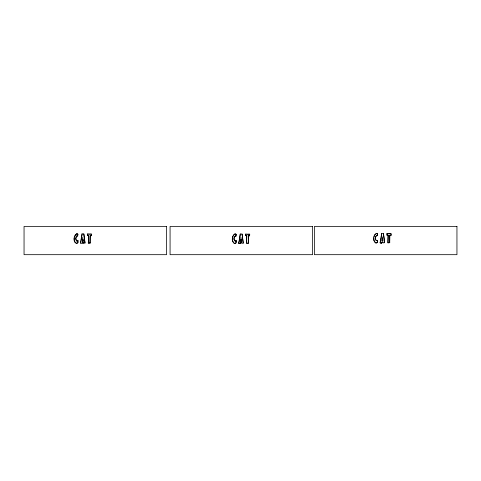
<?xml version="1.0" encoding="UTF-8"?>
<svg xmlns="http://www.w3.org/2000/svg" width="481" height="481" viewBox="0 0 481 481"><rect width="100%" height="100%" fill="white"/><g stroke="black" fill="none" stroke-linecap="round" stroke-linejoin="round"><path stroke-width="0.72" d="M88.318 243.145L88.51 235.594L88.318 243.145L89.201 243.091M246.561 243.266L246.753 235.708L246.561 243.266L247.444 243.206M387.945 242.833L388.137 235.275L387.945 242.833L388.822 242.773M76.521 243.29L77.934 242.785L77.934 240.638L77.808 242.785L77.243 243.164M235.486 243.278L236.177 242.905L236.177 240.759L235.786 243.121M376.142 242.971L377.555 242.472L377.555 240.326L377.429 242.472L376.863 242.845M90.139 235.63L90.049 243.019L90.139 235.63L90.885 235.678M248.382 235.744L248.292 243.133L248.382 235.744L249.128 235.792M389.76 235.311L389.67 242.701L389.76 235.311L390.506 235.359M74.272 238.047L74.254 240.001M232.515 238.161L232.491 240.121M373.893 237.728L374.002 240.482L375.306 242.683M91.486 234C90.951 238.534 92.19 232.768 90.554 234.067M249.729 234.115C249.194 238.648 250.433 232.882 248.797 234.181M391.113 233.682C390.572 238.215 391.817 232.449 390.181 233.748M82.053 233.91L80.459 243.097L82.209 243.344L82.323 242.526L82.209 243.344M81.986 234.578L81.65 237.373M239.37 240.602L240.296 234.025L238.702 243.212L240.452 243.458L240.56 242.64L241.696 242.628L240.434 242.64L240.326 243.458M381.271 237.055L381.68 233.592L380.086 242.779C381.788 244.57 382.233 240.969 381.704 243.025M82.473 241.276L82.672 239.376M240.716 241.39L240.909 239.49M382.1 240.957L382.293 239.057M77.543 236.009C77.718 232.816 78.445 235.419 77.321 235.876M235.167 233.958L236.249 234.313L235.912 236.129L236.123 234.313L235.672 234.049M377.633 233.88L377.164 235.696L377.633 233.88L377.05 233.616M81.127 240.488L81.548 238.101M380.856 239.574L381.168 237.782M80.994 241.137L80.459 243.097M238.702 243.212L239.231 241.258M380.345 242.129L380.748 240.169M74.453 237.019L76.034 234.199M232.696 237.133L232.996 236.177M374.08 236.7L374.38 235.744M76.497 236.309L75.872 238.792L76.683 240.867M233.399 235.335L233.82 234.746M374.783 234.902L375.198 234.313M77.808 240.638L77.507 240.921L77.934 240.638M236.051 240.759L235.75 241.041L236.177 240.759M377.429 240.326L377.134 240.608L377.555 240.326M76.605 236.045L77.243 235.828M76.978 235.882C75.409 236.808 75.108 240.241 76.942 240.981M235.221 235.997C233.844 237.103 233.532 240.127 235.185 241.095M376.599 235.564C375.24 236.67 375.042 239.31 376.304 240.548M76.527 233.934C73.437 235.48 72.811 242.364 76.647 243.29M234.77 234.049C231.77 235.642 231.181 241.678 234.385 243.332M375.655 233.88L376.154 233.616M77.098 241.023L77.633 240.921M235.341 241.137L235.876 241.041M376.719 240.704L377.26 240.608M235.486 235.949C233.513 236.405 233.243 240.855 235.468 241.137M376.87 235.516C374.952 235.991 374.699 239.959 376.563 240.662M234.764 243.404L235.612 243.278M76.401 233.934L77.05 233.844M234.644 234.049L235.293 233.958M376.677 233.525C373.082 234.421 372.474 241.258 375.763 242.899M83.435 243.212L83.327 242.514L83.435 243.212L85.011 243.007L83.826 233.934L81.926 233.91M241.57 242.628L241.678 243.326L243.254 243.121L242.069 234.049L240.169 234.025M381.818 242.208L383.08 242.196L383.056 242.893L384.632 242.689L383.447 233.616L381.553 233.592M89.075 243.091L90.175 243.019M247.318 243.206L248.418 243.133M388.696 242.773L389.796 242.701M89.622 234.091L90.681 234.067M247.865 234.205L248.924 234.181M389.243 233.772L390.307 233.748M82.197 242.526L83.454 242.514M383.447 233.616L384.632 242.689M387.433 235.245L386.995 235.245L386.983 233.658L387.121 235.245M83.826 233.934L85.011 243.007M87.813 235.564L87.368 235.564L87.356 233.976L87.494 235.564M242.069 234.049L243.254 243.121M246.056 235.678L245.611 235.678L245.599 234.091L245.737 235.678M380.086 242.779L381.83 243.025M387.307 235.245L387.764 235.251M245.929 235.678L246.386 235.684M87.686 235.564L88.143 235.57M388.137 233.742L389.369 233.772M246.759 234.175L247.992 234.205M88.516 234.061L89.749 234.091M387.638 235.251L388.263 235.275M246.26 235.684L246.879 235.708M88.017 235.57L88.636 235.594M386.983 233.658L388.263 233.742M245.599 234.091L246.885 234.175M87.356 233.976L88.642 234.061M390.38 235.359L391.071 235.425M249.002 235.792L249.693 235.858M90.759 235.678L91.45 235.744M376.437 240.662L376.845 240.704M76.816 240.981L77.225 241.023M375.637 242.899L376.268 242.971M234.259 243.332L234.89 243.404M238.829 243.212L240.452 243.458M376.551 233.525L377.176 233.616M76.924 233.844L77.555 233.934M376.743 235.516L377.068 235.558M235.359 235.949L235.912 236.129M77.116 235.828L77.669 236.009M76.142 243.218L75.27 242.64L74.381 240.801M77.429 233.934L78.006 234.199M376.942 235.558L377.29 235.696M233.922 243.115L232.624 240.915M382.678 239.111L382.918 240.957L381.974 240.957L382.347 236.947L382.792 240.957M241.3 239.544L241.54 241.39L240.59 241.39L240.969 237.38L241.414 241.39M83.057 239.43L83.297 241.276L82.347 241.276L82.726 237.259L83.171 241.276M166.588 226.443L24.05 226.443L24.05 254.683L166.588 254.683L166.588 226.443M312.614 226.443L170.076 226.443L170.076 254.683L312.614 254.683L312.614 226.443M456.95 226.443L314.412 226.443L314.412 254.683L456.95 254.683L456.95 226.443"/></g></svg>
